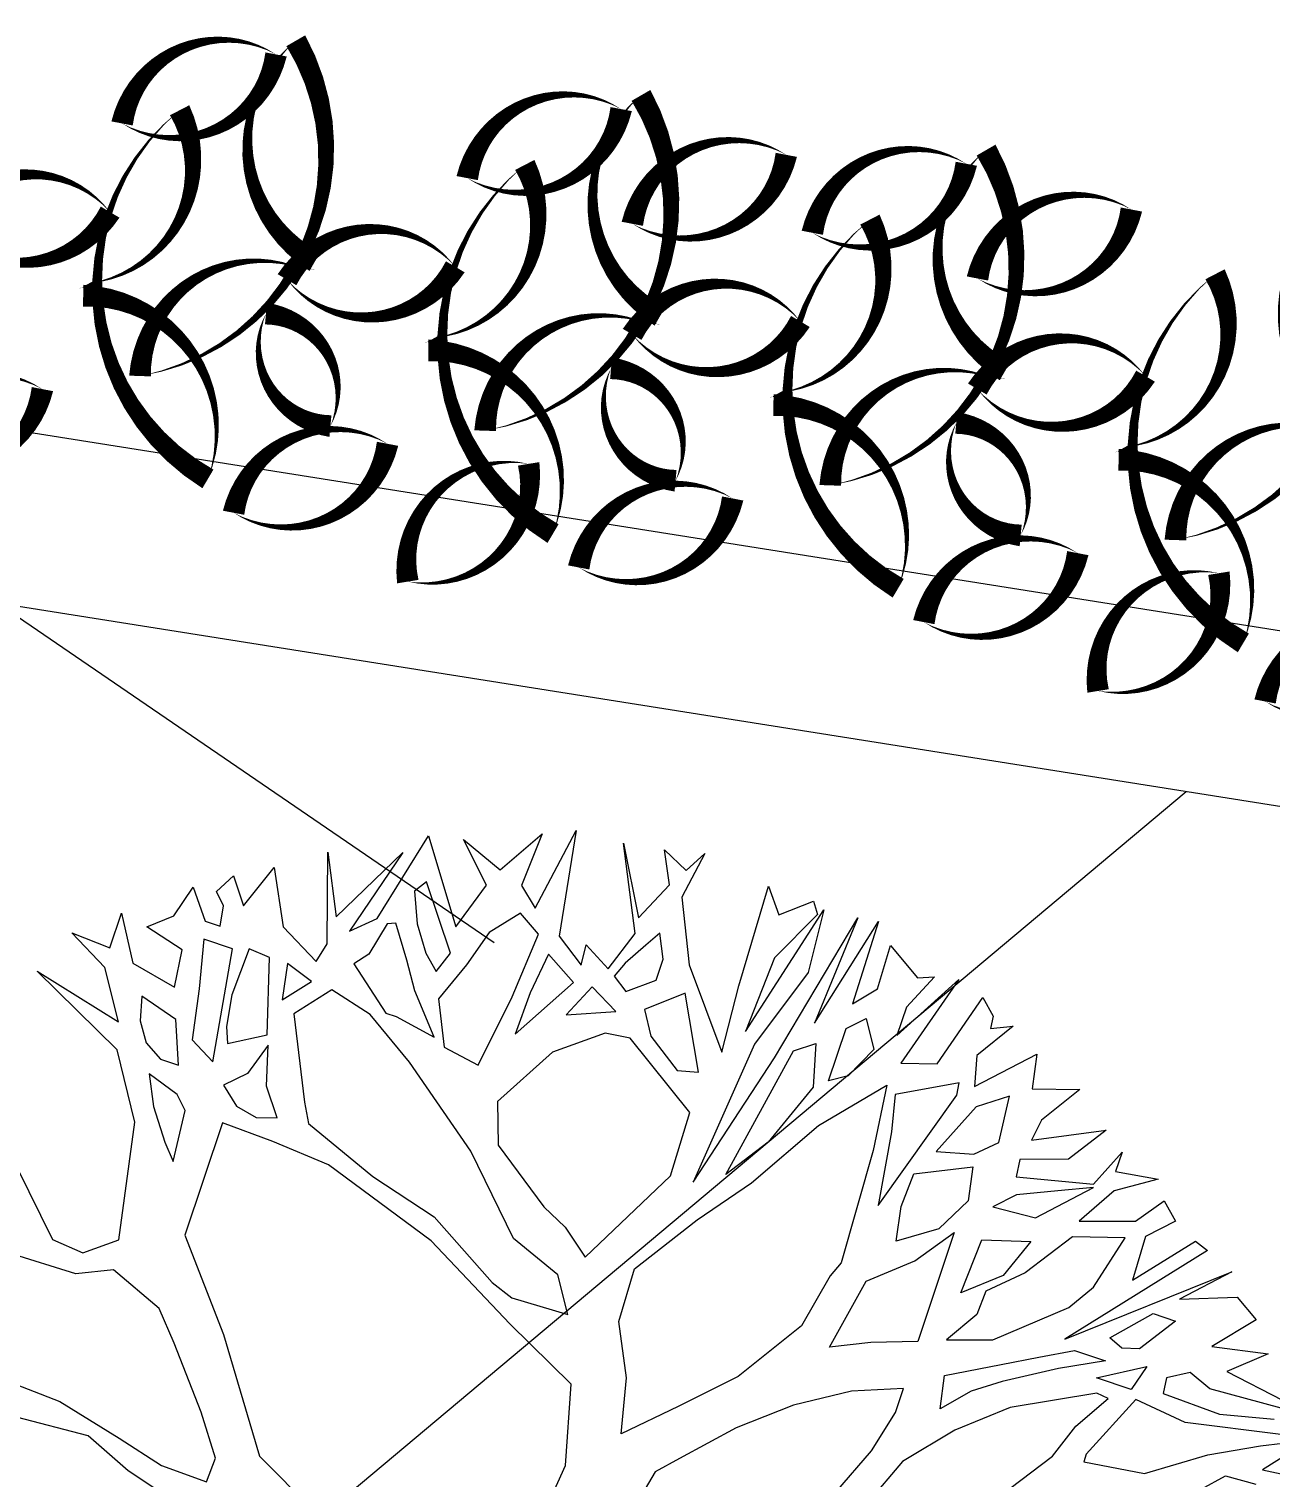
# Model space of a CAD drawing. Extents: x -640655 to -640254, y -1045449 to -1045159.
# Drawn here: x -640415.418 to -640412.555, y -1045408.708 to -1045405.369 of the extents above; entities that cross this region are included whole.
import ezdxf

# ---------------------------------------------------------------- set-up
doc = ezdxf.new("R2010")
doc.units = 0
doc.header["$MEASUREMENT"] = 0
doc.layers.get('0').update_dxf_attribs({"linetype": 'CONTINUOUS'})
for name, color, linetype in [('KERE ZAHRADA', 203, 'CONTINUOUS'), ('T_stafaz', 7, 'CONTINUOUS'), ('T_tenka', 4, 'CONTINUOUS')]:
    doc.layers.add(name, color=color, linetype=linetype)

# ---------------------------------------------------------------- blocks, each defined once
blk = doc.blocks.new('A$C0C461CEA')
for p, q in [((1.0385, 0.4544), (1.1026, 0.5894)), ((1.1026, 0.5894), (1.0744, 0.4649)), ((1.137, 0.5058), (1.1659, 0.5624)), ((1.1659, 0.5624), (1.164, 0.5078)), ((0.847, 0.5299), (0.7715, 0.4536)), ((0.7383, 0.4095), (0.7356, 0.5019)), ((1.0744, 0.4649), (1.137, 0.5058)), ((1.2126, 0.5083), (1.1542, 0.4723)), ((1.164, 0.5078), (1.2126, 0.5083)), ((1.1542, 0.4723), (1.1422, 0.4092)), ((1.1925, 0.4157), (1.2064, 0.4704)), ((1.2064, 0.4704), (1.2319, 0.4413)), ((0.5741, 0.4559), (0.5707, 0.3742)), ((0.7715, 0.4536), (0.7677, 0.4098)), ((0.955, 0.4008), (1.0385, 0.4544)), ((1.1166, 0.4468), (1.0849, 0.438)), ((1.1021, 0.3938), (1.1166, 0.4468)), ((1.0849, 0.438), (1.0599, 0.421)), ((1.2319, 0.4413), (1.2764, 0.4291)), ((1.2764, 0.4291), (1.2389, 0.3993)), ((0.5399, 0.3235), (0.5324, 0.4219)), ((0.7598, 0.3635), (0.7383, 0.4095)), ((0.7677, 0.4098), (0.7999, 0.3699)), ((1.0599, 0.421), (1.0457, 0.3957)), ((1.1422, 0.4092), (1.1925, 0.4157)), ((0.7999, 0.3699), (0.955, 0.4008)), ((1.0222, 0.4038), (0.9828, 0.3842)), ((1.0083, 0.3593), (1.0222, 0.4038)), ((1.0457, 0.3957), (1.046, 0.3705)), ((1.046, 0.3705), (1.1021, 0.3938)), ((1.2156, 0.3931), (1.1509, 0.3775)), ((1.2159, 0.3529), (1.2156, 0.3931)), ((1.2389, 0.3993), (1.2391, 0.3783)), ((1.2661, 0.3828), (1.2809, 0.398)), ((1.2809, 0.398), (1.3081, 0.3832)), ((0.5707, 0.3742), (0.5505, 0.2834)), ((0.9828, 0.3842), (0.9429, 0.3545)), ((1.1509, 0.3775), (1.0838, 0.3642)), ((1.2391, 0.3783), (1.2661, 0.3828)), ((1.3081, 0.3832), (1.2747, 0.3577)), ((0.7311, 0.2894), (0.7598, 0.3635)), ((0.9429, 0.3545), (0.9221, 0.3356)), ((0.9916, 0.3423), (1.0083, 0.3593)), ((1.0838, 0.3642), (1.065, 0.3286)), ((1.065, 0.3286), (1.2159, 0.3529)), ((1.2747, 0.3577), (1.3361, 0.3355)), ((0.9221, 0.3356), (0.9916, 0.3423)), ((1.1573, 0.3337), (1.1154, 0.3267)), ((1.2227, 0.332), (1.1573, 0.3337)), ((1.2206, 0.3026), (1.2227, 0.332)), ((1.3361, 0.3355), (1.2651, 0.2988)), ((0.513, 0.2579), (0.5399, 0.3235)), ((1.1154, 0.3267), (1.0945, 0.3181)), ((1.0945, 0.3181), (1.1225, 0.2722)), ((0.9921, 0.2901), (0.8343, 0.2886)), ((0.9904, 0.2187), (0.9921, 0.2901)), ((1.04, 0.305), (1.0192, 0.2796)), ((1.0654, 0.28), (1.04, 0.305)), ((1.1225, 0.2722), (1.2206, 0.3026)), ((1.2651, 0.2988), (1.2362, 0.2421)), ((0.5505, 0.2834), (0.5344, 0.2185)), ((0.6936, 0.2554), (0.7311, 0.2894)), ((0.8343, 0.2886), (0.726, 0.1969)), ((1.0192, 0.2796), (1.0135, 0.2501)), ((1.11, 0.2661), (1.0654, 0.28)), ((1.2209, 0.2774), (1.173, 0.2685)), ((1.2086, 0.2394), (1.2209, 0.2774)), ((1.2633, 0.2358), (1.3787, 0.2747)), ((1.3787, 0.2747), (1.3011, 0.2361)), ((0.4846, 0.1484), (0.513, 0.2579)), ((0.6186, 0.1917), (0.6936, 0.2554)), ((1.0573, 0.2506), (1.11, 0.2661)), ((1.173, 0.2685), (1.2086, 0.2394)), ((1.0135, 0.2501), (1.0222, 0.2232)), ((1.0222, 0.2232), (1.0573, 0.2506)), ((1.1606, 0.2474), (1.0537, 0.1959)), ((1.2071, 0.21), (1.1606, 0.2474)), ((1.2362, 0.2421), (1.2633, 0.2358)), ((1.3011, 0.2361), (1.4109, 0.1802)), ((0.5344, 0.2185), (0.5332, 0.1548)), ((0.9852, 0.1382), (0.9904, 0.2187)), ((1.4109, 0.1802), (1.2887, 0.2132)), ((1.2887, 0.2132), (1.3166, 0.1841)), ((0.726, 0.1969), (0.5883, 0.099)), ((1.0537, 0.1959), (1.0286, 0.1813)), ((1.1927, 0.1511), (1.2071, 0.21)), ((1.2493, 0.1936), (1.2013, 0.1319)), ((1.268, 0.1788), (1.2493, 0.1936)), ((0.5668, 0.1534), (0.6186, 0.1917)), ((1.0286, 0.1813), (0.99, 0.0777)), ((1.3143, 0.169), (1.268, 0.1788)), ((1.3166, 0.1841), (1.4429, 0.1553)), ((0.5332, 0.1548), (0.5668, 0.1534)), ((1.2769, 0.1285), (1.3187, 0.1583)), ((1.3187, 0.1583), (1.3143, 0.169)), ((1.4429, 0.1553), (1.3404, 0.0811)), ((0.934, -0.0237), (0.9852, 0.1382)), ((1.1496, 0.081), (1.1927, 0.1511)), ((1.305, 0.0765), (1.3843, 0.1379)), ((1.3674, 0.1486), (1.3273, 0.1314)), ((1.3843, 0.1379), (1.3674, 0.1486)), ((1.2014, 0.1175), (1.1918, 0.0604)), ((1.2013, 0.1319), (1.2014, 0.1175)), ((1.2418, 0.1053), (1.2769, 0.1285)), ((1.3273, 0.1314), (1.2939, 0.1076)), ((0.5883, 0.099), (0.5142, -0.053)), ((1.1918, 0.0604), (1.2418, 0.1053)), ((1.2939, 0.1076), (1.2755, 0.0865)), ((1.406, 0.0607), (1.4535, 0.1092)), ((1.4535, 0.1092), (1.4313, 0.0502)), ((0.99, 0.0777), (0.9657, -0.0174)), ((1.0643, -0.035), (1.1496, 0.081)), ((1.2755, 0.0865), (1.305, 0.0765)), ((1.3404, 0.0811), (1.406, 0.0607)), ((1.2421, 0.0717), (1.1836, 0.0436)), ((1.2969, 0.0513), (1.2421, 0.0717)), ((1.1836, 0.0436), (1.1756, -0.0069)), ((1.3474, 0.0368), (1.2969, 0.0513)), ((1.4313, 0.0502), (1.4947, 0.013)), ((1.3855, 0.0059), (1.3474, 0.0368)), ((1.3667, -0.0261), (1.3855, 0.0059)), ((1.4208, 0.0165), (1.3983, -0.0108)), ((1.4947, 0.013), (1.4208, 0.0165)), ((0.9657, -0.0174), (0.9079, -0.1187)), ((1.1756, -0.0069), (1.2766, -0.0203)), ((1.3983, -0.0108), (1.5137, -0.0288)), ((0.8639, -0.1588), (0.934, -0.0237)), ((0.9728, -0.1265), (1.0643, -0.035)), ((1.2766, -0.0203), (1.3667, -0.0261)), ((1.5137, -0.0288), (1.3735, -0.053)), ((1.1382, -0.0469), (1.0838, -0.0666)), ((1.2245, -0.0947), (1.1382, -0.0469)), ((1.2306, -0.04), (1.3211, -0.0913)), ((1.2894, -0.0412), (1.2306, -0.04)), ((1.3459, -0.0473), (1.2894, -0.0412)), ((1.3211, -0.0913), (1.3459, -0.0473)), ((1.3735, -0.053), (1.3463, -0.0935)), ((1.0838, -0.0666), (1.0258, -0.1512)), ((1.2713, -0.153), (1.2245, -0.0947)), ((1.3237, -0.1165), (1.2773, -0.0959)), ((1.2773, -0.0959), (1.3031, -0.1569)), ((1.3463, -0.0935), (1.3739, -0.0908)), ((1.3739, -0.0908), (1.3533, -0.1288)), ((1.4098, -0.1475), (1.5185, -0.0936)), ((1.5185, -0.0936), (1.4308, -0.1449)), ((0.9079, -0.1187), (0.8974, -0.1501)), ((0.9465, -0.1982), (0.9728, -0.1265)), ((1.3031, -0.1569), (1.3237, -0.1165)), ((1.3533, -0.1288), (1.4098, -0.1475)), ((0.8974, -0.1501), (0.9006, -0.228)), ((1.0258, -0.1512), (1.0094, -0.1868)), ((1.2758, -0.1866), (1.2713, -0.153)), ((1.3468, -0.1397), (1.3326, -0.1608)), ((1.3678, -0.1479), (1.3468, -0.1397)), ((1.3998, -0.1662), (1.3678, -0.1479)), ((1.4308, -0.1449), (1.4857, -0.1695)), ((1.4857, -0.1695), (1.5275, -0.1481)), ((1.5275, -0.1481), (1.511, -0.1843)), ((0.8145, -0.2625), (0.8639, -0.1588)), ((1.3326, -0.1608), (1.3599, -0.1942)), ((1.4209, -0.1786), (1.3998, -0.1662)), ((1.0094, -0.1868), (0.9803, -0.2249)), ((1.2078, -0.294), (1.2758, -0.1866)), ((1.3179, -0.1922), (1.2869, -0.2117)), ((1.3561, -0.2362), (1.3179, -0.1922)), ((1.3893, -0.1939), (1.4209, -0.1786)), ((1.4757, -0.1906), (1.3938, -0.2292)), ((1.5406, -0.2008), (1.4757, -0.1906)), ((1.511, -0.1843), (1.5406, -0.2008)), ((0.9006, -0.228), (0.9465, -0.1982)), ((1.2869, -0.2117), (1.2555, -0.26)), ((1.3599, -0.1942), (1.3893, -0.1939)), ((0.9803, -0.2249), (1.1197, -0.2973)), ((1.3938, -0.2292), (1.298, -0.3082)), ((1.2624, -0.2875), (1.3561, -0.2362)), ((0.7097, -0.2905), (0.8145, -0.2625)), ((1.2555, -0.26), (1.2624, -0.2875)), ((0.5332, -0.2736), (0.7097, -0.2905)), ((0.8463, -0.3294), (0.9138, -0.2951)), ((0.9138, -0.2951), (0.987, -0.292)), ((0.987, -0.292), (1.0758, -0.3499)), ((1.1197, -0.2973), (1.2078, -0.294)), ((1.298, -0.3082), (1.3885, -0.3007)), ((1.3885, -0.3007), (1.5271, -0.2951)), ((1.5271, -0.2951), (1.4955, -0.3206)), ((1.4955, -0.3206), (1.5277, -0.3581)), ((0.7733, -0.3469), (0.8463, -0.3294)), ((0.8327, -0.4069), (0.7733, -0.3469)), ((1.3218, -0.3457), (1.1218, -0.3285)), ((1.1218, -0.3285), (1.3137, -0.377)), ((1.4355, -0.3824), (1.3218, -0.3457)), ((1.4393, -0.3338), (1.3342, -0.3288)), ((1.3342, -0.3288), (1.5213, -0.375)), ((1.5128, -0.3691), (1.4393, -0.3338)), ((1.0758, -0.3499), (1.1459, -0.4021)), ((1.1455, -0.3661), (1.3307, -0.3979)), ((1.2047, -0.4057), (1.1455, -0.3661)), ((1.5277, -0.3581), (1.5128, -0.3691)), ((1.3137, -0.377), (1.5259, -0.4212)), ((1.5213, -0.375), (1.4355, -0.3824)), ((0.7403, -0.406), (0.6603, -0.39)), ((1.1459, -0.4021), (1.2473, -0.4617)), ((1.3307, -0.3979), (1.3495, -0.4229)), ((0.7675, -0.431), (0.7403, -0.406)), ((0.8963, -0.4693), (0.8327, -0.4069)), ((1.2933, -0.4384), (1.2047, -0.4057)), ((1.3495, -0.4229), (1.2933, -0.4384)), ((1.5259, -0.4212), (1.3746, -0.4124)), ((1.3746, -0.4124), (1.5304, -0.4487)), ((0.8311, -0.4891), (0.7675, -0.431)), ((1.2473, -0.4617), (1.3278, -0.5305)), ((1.3078, -0.4551), (1.3816, -0.4544)), ((1.323, -0.4777), (1.3078, -0.4551)), ((1.3816, -0.4544), (1.4028, -0.4752)), ((1.5304, -0.4487), (1.4152, -0.4516)), ((1.4152, -0.4516), (1.4449, -0.4766)), ((0.9875, -0.5272), (0.8963, -0.4693)), ((1.3671, -0.4983), (1.323, -0.4777)), ((1.4028, -0.4752), (1.3671, -0.4983)), ((1.4449, -0.4766), (1.5054, -0.4742)), ((1.5054, -0.4742), (1.4765, -0.5225)), ((0.8845, -0.5516), (0.8311, -0.4891)), ((1.4345, -0.5211), (1.3949, -0.5215)), ((1.4851, -0.5434), (1.4345, -0.5211)), ((1.0632, -0.5415), (0.9875, -0.5272)), ((1.3278, -0.5305), (1.2397, -0.5416)), ((1.492, -0.5751), (1.3614, -0.5386)), ((1.3614, -0.5386), (1.3763, -0.5846)), ((1.3949, -0.5215), (1.492, -0.5751)), ((1.4765, -0.5225), (1.4851, -0.5434)), ((0.9272, -0.6184), (0.8845, -0.5516)), ((1.0843, -0.5497), (1.0632, -0.5415)), ((1.2397, -0.5416), (1.0843, -0.5497)), ((1.271, -0.5563), (1.1727, -0.5716)), ((1.3195, -0.545), (1.271, -0.5563)), ((1.3622, -0.6202), (1.3195, -0.545)), ((0.9729, -0.5718), (1.0721, -0.5894)), ((0.9968, -0.6219), (0.9729, -0.5718)), ((1.1727, -0.5716), (1.3455, -0.6227)), ((1.0721, -0.5894), (1.1188, -0.6418)), ((1.3763, -0.5846), (1.4798, -0.613)), ((1.1353, -0.6098), (1.1814, -0.6009)), ((1.1694, -0.6581), (1.1353, -0.6098)), ((1.1814, -0.6009), (1.2277, -0.6029)), ((1.2277, -0.6029), (1.262, -0.674)), ((1.4798, -0.613), (1.4608, -0.6342)), ((0.953, -0.683), (0.9272, -0.6184)), ((1.0184, -0.6805), (0.9968, -0.6219)), ((1.3392, -0.6522), (1.2656, -0.6211)), ((1.2656, -0.6211), (1.2787, -0.6696)), ((1.3455, -0.6227), (1.3622, -0.6202)), ((1.4043, -0.6306), (1.3642, -0.6412)), ((1.4569, -0.6637), (1.4043, -0.6306)), ((1.4608, -0.6342), (1.444, -0.6362)), ((1.444, -0.6362), (1.4569, -0.6637)), ((0.793, -0.6425), (0.8605, -0.6695)), ((1.1188, -0.6418), (1.1714, -0.679)), ((1.3671, -0.6897), (1.3392, -0.6522)), ((1.3642, -0.6412), (1.4321, -0.7059)), ((0.8605, -0.6695), (0.9194, -0.6833)), ((1.2176, -0.6828), (1.1694, -0.6581)), ((1.262, -0.674), (1.2176, -0.6828)), ((1.2787, -0.6696), (1.3042, -0.6964)), ((0.8609, -0.7133), (0.7934, -0.6869)), ((0.9194, -0.6833), (0.953, -0.683)), ((1.0874, -0.6799), (1.0184, -0.6805)), ((1.1714, -0.679), (1.0874, -0.6799)), ((1.3042, -0.6964), (1.3671, -0.6897)), ((0.9226, -0.7655), (0.8609, -0.7133)), ((1.0985, -0.7134), (1.1742, -0.7168)), ((1.1386, -0.7592), (1.0985, -0.7134)), ((1.4321, -0.7059), (1.386, -0.7148)), ((0.9433, -0.7377), (0.9871, -0.7289)), ((0.9871, -0.7289), (1.0255, -0.7957)), ((1.0331, -0.7158), (1.0529, -0.7744)), ((1.0778, -0.743), (1.0331, -0.7158)), ((1.1742, -0.7168), (1.1934, -0.7796)), ((1.2204, -0.7164), (1.2251, -0.7751)), ((1.2458, -0.7413), (1.2204, -0.7164)), ((1.2919, -0.7301), (1.2685, -0.7327)), ((1.2685, -0.7327), (1.2929, -0.8333)), ((1.3135, -0.7911), (1.2919, -0.7301)), ((1.386, -0.7148), (1.4058, -0.7752)), ((0.979, -0.7691), (0.9433, -0.7377)), ((1.1114, -0.7444), (1.0778, -0.743)), ((1.1514, -0.7861), (1.1114, -0.7444)), ((1.2691, -0.7915), (1.2458, -0.7413)), ((1.3508, -0.7403), (1.3214, -0.7364)), ((1.3214, -0.7364), (1.366, -0.826)), ((1.4058, -0.7752), (1.3508, -0.7403)), ((0.9754, -0.8256), (0.9226, -0.7655)), ((1.0046, -0.8043), (0.979, -0.7691)), ((1.1934, -0.7796), (1.1386, -0.7592)), ((1.0529, -0.7744), (1.1269, -0.8559)), ((1.2173, -0.8298), (1.1514, -0.7861)), ((1.2251, -0.7751), (1.2887, -0.8351)), ((1.366, -0.826), (1.3135, -0.7911)), ((1.0454, -0.8693), (1.0046, -0.8043)), ((1.0255, -0.7957), (1.0511, -0.8398)), ((1.2887, -0.8351), (1.2691, -0.7915)), ((1.031, -0.9282), (0.9754, -0.8256)), ((1.2389, -0.8968), (1.2173, -0.8298)), ((1.0511, -0.8398), (1.075, -0.8816)), ((1.2932, -0.8627), (1.2401, -0.8314)), ((1.2401, -0.8314), (1.2642, -0.9026)), ((1.2929, -0.8333), (1.3453, -0.8556)), ((0.8731, -0.8602), (0.9323, -0.8998)), ((1.2586, -1.0058), (1.085, -0.8647)), ((1.085, -0.8647), (1.2422, -1.0456)), ((1.1269, -0.8559), (1.1631, -0.8784)), ((1.3273, -0.9128), (1.2932, -0.8627)), ((1.3453, -0.8556), (1.3183, -0.8558)), ((1.3183, -0.8558), (1.3273, -0.9128)), ((1.0754, -0.9254), (1.0454, -0.8693)), ((1.075, -0.8816), (1.0754, -0.9254)), ((1.1631, -0.8784), (1.2389, -0.8968)), ((0.9323, -0.8998), (0.9805, -0.9161)), ((1.2642, -0.9026), (1.3023, -0.9298)), ((0.9805, -0.9161), (1.0294, -0.9451)), ((1.0501, -0.9215), (1.0861, -0.9799)), ((1.0506, -0.9701), (1.0501, -0.9215)), ((1.0983, -0.9402), (1.1065, -0.9209)), ((1.1065, -0.9209), (1.1556, -0.9648)), ((1.2494, -0.9219), (1.1888, -0.9243)), ((1.1888, -0.9243), (1.265, -0.9866)), ((1.2815, -0.9528), (1.2494, -0.9219)), ((0.9495, -0.9416), (0.9387, -0.9417)), ((0.9387, -0.9417), (0.9503, -1.0232)), ((1.0399, -0.9804), (0.9495, -0.9416)), ((1.0294, -0.9451), (1.031, -0.9282)), ((1.1052, -0.9629), (1.0983, -0.9402)), ((1.3023, -0.9298), (1.2815, -0.9528)), ((1.1559, -0.996), (1.1052, -0.9629)), ((1.1556, -0.9648), (1.1559, -0.996)), ((1.0322, -1.0525), (1.0399, -0.9804)), ((1.0861, -0.9799), (1.0506, -0.9701)), ((1.2422, -1.0456), (1.1852, -0.9916)), ((1.1852, -0.9916), (1.2129, -1.0633)), ((1.265, -0.9866), (1.2586, -1.0058)), ((1.0594, -1.012), (1.0578, -1.0918)), ((1.0804, -1.0094), (1.0594, -1.012)), ((1.0975, -1.0368), (1.0804, -1.0094)), ((0.9503, -1.0232), (1.0014, -1.0948)), ((1.0852, -1.0687), (1.0975, -1.0368)), ((1.0586, -1.1782), (1.0322, -1.0525)), ((1.1923, -1.0971), (1.1396, -1.0532)), ((1.1396, -1.0532), (1.1548, -1.1269)), ((1.0921, -1.1671), (1.0852, -1.0687)), ((1.2129, -1.0633), (1.1923, -1.0971)), ((1.0014, -1.0948), (1.0356, -1.1574)), ((1.0578, -1.0918), (1.0753, -1.163)), ((1.1147, -1.0829), (1.1029, -1.1652)), ((1.1548, -1.1269), (1.1147, -1.0829)), ((0.9553, -1.1012), (0.9825, -1.1261)), ((0.9825, -1.1261), (0.9853, -1.1681)), ((1.0356, -1.1574), (1.0485, -1.1843)), ((1.0445, -1.2012), (1.0064, -1.1703)), ((1.0064, -1.1703), (1.0109, -1.2081))]:
    blk.add_line(p, q)

msp = doc.modelspace()

# ---------------------------------------------------------------- linework, layer by layer
at = {"layer": 'KERE ZAHRADA', "color": 253, "linetype": 'Continuous', "ltscale": 0.001}
for points in [[(-640414.8488, -1045405.4273, 0, 0, 0.520567), (-640414.8488, -1045405.4273, 0, 0.05, 0.520567), (-640415.2038, -1045405.5863, 0, 0.05, 0.520567), (-640414.8488, -1045405.4273, 0.05, 0.05, 0)], [(-640414.8033, -1045405.3957, 0, 0, 0.520567), (-640414.8033, -1045405.3957, 0, 0.05, 0.520567), (-640414.7593, -1045405.9046, 0, 0.05, 0.520567), (-640414.7853, -1045405.9227, 0, 0.05, 0.520567), (-640415.1624, -1045406.1684, 0, 0.05, 0.520567), (-640414.8033, -1045405.3957, 0.05, 0.05, 0)], [(-640414.0533, -1045405.5533, 0, 0, 0.520567), (-640414.0533, -1045405.5533, 0, 0.05, 0.520567), (-640414.4083, -1045405.7123, 0, 0.05, 0.520567), (-640414.0533, -1045405.5533, 0.05, 0.05, 0)], [(-640414.0077, -1045405.5217, 0, 0, 0.520567), (-640414.0077, -1045405.5217, 0, 0.05, 0.520567), (-640413.9638, -1045406.0306, 0, 0.05, 0.520567), (-640413.9898, -1045406.0487, 0, 0.05, 0.520567), (-640414.3669, -1045406.2944, 0, 0.05, 0.520567), (-640414.0077, -1045405.5217, 0.05, 0.05, 0)], [(-640415.0059, -1045406.4055, 0, 0, 0.520567), (-640415.0059, -1045406.4055, 0, 0.05, 0.520567), (-640415.2934, -1045405.9832, 0, 0.05, 0.520567), (-640415.2796, -1045405.9548, 0, 0.05, 0.520567), (-640415.0711, -1045405.5559, 0, 0.05, 0.520567), (-640415.0059, -1045406.4055, 0.05, 0.05, 0)], [(-640413.6727, -1045405.6587, 0, 0, 0.520567), (-640413.6727, -1045405.6587, 0, 0.05, 0.520567), (-640414.0277, -1045405.8176, 0, 0.05, 0.520567), (-640413.6727, -1045405.6587, 0.05, 0.05, 0)], [(-640413.2578, -1045405.6793, 0, 0, 0.520567), (-640413.2578, -1045405.6793, 0, 0.05, 0.520567), (-640413.6128, -1045405.8383, 0, 0.05, 0.520567), (-640413.2578, -1045405.6793, 0.05, 0.05, 0)], [(-640413.2122, -1045405.6477, 0, 0, 0.520567), (-640413.2122, -1045405.6477, 0, 0.05, 0.520567), (-640413.1683, -1045406.1566, 0, 0.05, 0.520567), (-640413.1943, -1045406.1747, 0, 0.05, 0.520567), (-640413.5714, -1045406.4204, 0, 0.05, 0.520567), (-640413.2122, -1045405.6477, 0.05, 0.05, 0)], [(-640414.2104, -1045406.5315, 0, 0, 0.520567), (-640414.2104, -1045406.5315, 0, 0.05, 0.520567), (-640414.4979, -1045406.1092, 0, 0.05, 0.520567), (-640414.484, -1045406.0808, 0, 0.05, 0.520567), (-640414.2755, -1045405.6819, 0, 0.05, 0.520567), (-640414.2104, -1045406.5315, 0.05, 0.05, 0)], [(-640415.2313, -1045405.7907, 0, 0, 0.520567), (-640415.2313, -1045405.7907, 0, 0.05, 0.520567), (-640415.6191, -1045405.8204, 0, 0.05, 0.520567), (-640415.2313, -1045405.7907, 0.05, 0.05, 0)], [(-640412.8772, -1045405.7847, 0, 0, 0.520567), (-640412.8772, -1045405.7847, 0, 0.05, 0.520567), (-640413.2322, -1045405.9436, 0, 0.05, 0.520567), (-640412.8772, -1045405.7847, 0.05, 0.05, 0)], [(-640412.4167, -1045405.7737, 0, 0, 0.520567), (-640412.4167, -1045405.7737, 0, 0.05, 0.520567), (-640412.3727, -1045406.2826, 0, 0.05, 0.520567), (-640412.3988, -1045406.3007, 0, 0.05, 0.520567), (-640412.7758, -1045406.5464, 0, 0.05, 0.520567), (-640412.4167, -1045405.7737, 0.05, 0.05, 0)], [(-640413.4149, -1045406.6575, 0, 0, 0.520567), (-640413.4149, -1045406.6575, 0, 0.05, 0.520567), (-640413.7024, -1045406.2352, 0, 0.05, 0.520567), (-640413.6885, -1045406.2068, 0, 0.05, 0.520567), (-640413.48, -1045405.8079, 0, 0.05, 0.520567), (-640413.4149, -1045406.6575, 0.05, 0.05, 0)], [(-640414.4357, -1045405.9167, 0, 0, 0.520567), (-640414.4357, -1045405.9167, 0, 0.05, 0.520567), (-640414.8236, -1045405.9464, 0, 0.05, 0.520567), (-640414.4357, -1045405.9167, 0.05, 0.05, 0)], [(-640413.6402, -1045406.0427, 0, 0, 0.520567), (-640413.6402, -1045406.0427, 0, 0.05, 0.520567), (-640414.0281, -1045406.0724, 0, 0.05, 0.520567), (-640413.6402, -1045406.0427, 0.05, 0.05, 0)], [(-640412.6193, -1045406.7835, 0, 0, 0.520567), (-640412.6193, -1045406.7835, 0, 0.05, 0.520567), (-640412.9069, -1045406.3612, 0, 0.05, 0.520567), (-640412.893, -1045406.3328, 0, 0.05, 0.520567), (-640412.6845, -1045405.9339, 0, 0.05, 0.520567), (-640412.6193, -1045406.7835, 0.05, 0.05, 0)], [(-640414.7235, -1045406.2838, 0, 0, 0.520567), (-640414.7235, -1045406.2838, 0, 0.05, 0.520567), (-640414.8721, -1045406.0245, 0, 0.05, 0.520567), (-640414.7235, -1045406.2838, 0.05, 0.05, 0)], [(-640412.8447, -1045406.1687, 0, 0, 0.520567), (-640412.8447, -1045406.1687, 0, 0.05, 0.520567), (-640413.2325, -1045406.1984, 0, 0.05, 0.520567), (-640412.8447, -1045406.1687, 0.05, 0.05, 0)], [(-640413.928, -1045406.4098, 0, 0, 0.520567), (-640413.928, -1045406.4098, 0, 0.05, 0.520567), (-640414.0766, -1045406.1505, 0, 0.05, 0.520567), (-640413.928, -1045406.4098, 0.05, 0.05, 0)], [(-640415.7423, -1045406.3575, 0, 0, 0.520567), (-640415.7423, -1045406.3575, 0, 0.05, 0.520567), (-640415.3873, -1045406.1986, 0, 0.05, 0.520567), (-640415.7423, -1045406.3575, 0.05, 0.05, 0)], [(-640413.1325, -1045406.5358, 0, 0, 0.520567), (-640413.1325, -1045406.5358, 0, 0.05, 0.520567), (-640413.281, -1045406.2765, 0, 0.05, 0.520567), (-640413.1325, -1045406.5358, 0.05, 0.05, 0)], [(-640414.9468, -1045406.4835, 0, 0, 0.520567), (-640414.9468, -1045406.4835, 0, 0.05, 0.520567), (-640414.5918, -1045406.3246, 0, 0.05, 0.520567), (-640414.9468, -1045406.4835, 0.05, 0.05, 0)], [(-640414.2666, -1045406.3708, 0, 0, 0.520567), (-640414.2666, -1045406.3708, 0, 0.05, 0.520567), (-640414.5452, -1045406.6422, 0, 0.05, 0.520567), (-640414.2666, -1045406.3708, 0.05, 0.05, 0)], [(-640414.1513, -1045406.6095, 0, 0, 0.520567), (-640414.1513, -1045406.6095, 0, 0.05, 0.520567), (-640413.7963, -1045406.4506, 0, 0.05, 0.520567), (-640414.1513, -1045406.6095, 0.05, 0.05, 0)], [(-640413.3558, -1045406.7355, 0, 0, 0.520567), (-640413.3558, -1045406.7355, 0, 0.05, 0.520567), (-640413.0008, -1045406.5766, 0, 0.05, 0.520567), (-640413.3558, -1045406.7355, 0.05, 0.05, 0)], [(-640412.6756, -1045406.6228, 0, 0, 0.520567), (-640412.6756, -1045406.6228, 0, 0.05, 0.520567), (-640412.9542, -1045406.8942, 0, 0.05, 0.520567), (-640412.6756, -1045406.6228, 0.05, 0.05, 0)], [(-640412.5692, -1045406.9183, 0, 0, 0.520567), (-640412.5692, -1045406.9183, 0, 0.05, 0.520567), (-640412.2142, -1045406.7593, 0, 0.05, 0.520567), (-640412.5692, -1045406.9183, 0.05, 0.05, 0)]]:
    msp.add_lwpolyline(points, format="xyseb", close=True, dxfattribs=at)
at = {"layer": 'T_tenka', "linetype": 'Continuous'}
for p, q in [((-640403.1804, -1045408.2371), (-640416.8335, -1045406.0747)), ((-640403.243, -1045408.6322), (-640416.895, -1045406.4699)), ((-640415.4896, -1045406.6925), (-640414.3462, -1045407.4735)), ((-640417.2729, -1045410.9155), (-640412.7513, -1045407.1262))]:
    msp.add_line(p, q, dxfattribs=at)

# ---------------------------------------------------------------- block references
at = {"layer": 'T_stafaz', "linetype": 'Continuous', "xscale": 1.73030000001972, "yscale": 1.730300000149671, "zscale": 1.730300000000001, "rotation": 70.99993614512873}
msp.add_blockref('A$C0C461CEA', (-640415.0566, -1045409.6762), dxfattribs=at)

doc.saveas('drawing.dxf')
